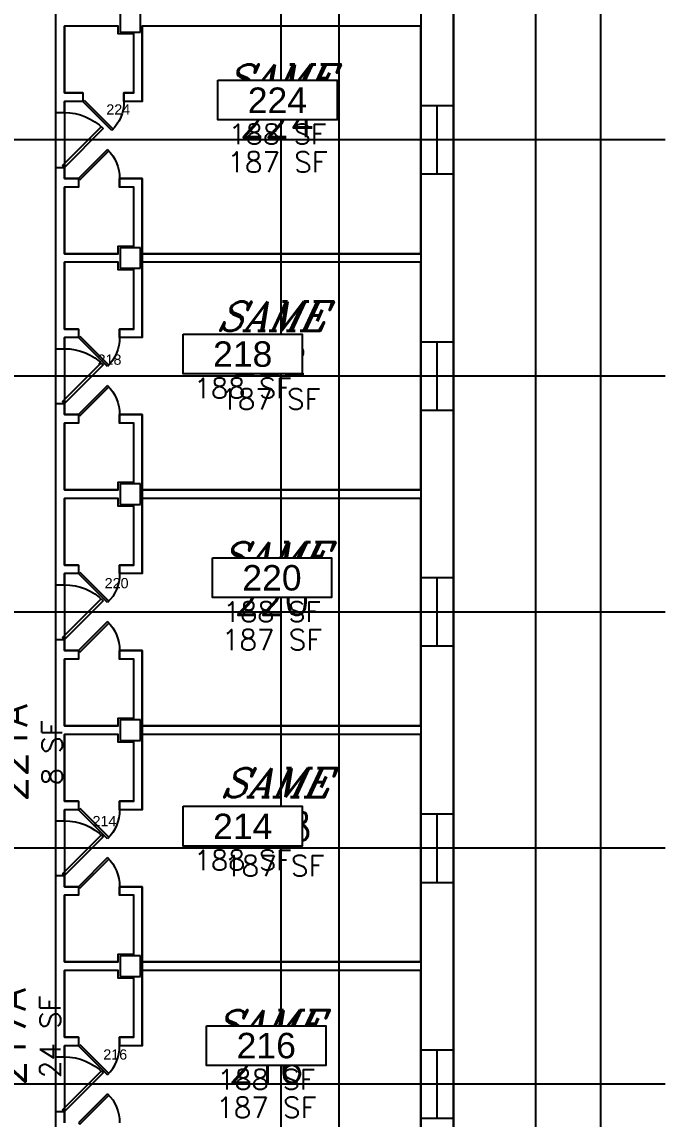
# Model space of a CAD drawing. Header units: inches. Extents: x 3065842 to 3066160, y 1245237 to 1245511.
# Drawn here: x 3065972.3 to 3066003.7, y 1245422.2 to 1245475.6 of the extents above; entities that cross this region are included whole.
import ezdxf
from ezdxf.enums import TextEntityAlignment as Align

# ---------------------------------------------------------------- set-up
doc = ezdxf.new("R2010")
doc.units = ezdxf.units.IN
doc.header["$MEASUREMENT"] = 0
doc.set_wipeout_variables(frame=1)
for name, color, linetype in [('A-ANNO-RMNO', 4, 'Continuous'), ('A-ANNO-RMNO-OLD', 4, 'Continuous'), ('A-ANNO-RMSF', 4, 'Continuous'), ('A-DOOR', 2, 'Continuous'), ('A-GLAZ', 2, 'Continuous'), ('A-SPAC-ANOT', 7, 'Continuous'), ('A-SPAC-GROS', 6, 'Continuous'), ('A-SPAC-PPLN-AREA', 3, 'Continuous'), ('A-SPAC-RMBX', 4, 'Continuous'), ('A-SPAC-RMDR', 7, 'Continuous'), ('A-SPAC-RMNO', 4, 'Continuous'), ('A-SPAC-RMTW', 4, 'Continuous'), ('A-SPAC-WPBX', 4, 'Continuous'), ('A-WALL', 7, 'Continuous'), ('S-COLS', 5, 'Continuous'), ('S-GRID', 1, 'Continuous')]:
    doc.layers.add(name, color=color, linetype=linetype)
doc.styles.add('FAI1', font='arial.ttf')
doc.styles.add('RMTAG-OLDNUM', font='complex.shx', dxfattribs={"oblique": 25, "height": 17})
doc.styles.add('RMTAG-RMNUM', font='simplex', dxfattribs={"height": 17})
doc.styles.add('RMTAG-SQFT', font='simplex', dxfattribs={"height": 12})
doc.styles.add('ROMANS', font='romans.shx')

# ---------------------------------------------------------------- blocks, each defined once
blk = doc.blocks.new('RMTAG3')
at = {"layer": 'A-ANNO-RMNO', "style": 'RMTAG-RMNUM'}
blk.add_attdef('ROOM#', text='', height=17, dxfattribs=at).set_placement((0, 0), align=Align.BOTTOM_CENTER)
at = {"layer": 'A-ANNO-RMNO-OLD', "style": 'RMTAG-OLDNUM', "oblique": 25}
blk.add_attdef('OLDROOM#', text='', height=17, dxfattribs=at).set_placement((0, 25.53), align=Align.BOTTOM_CENTER)
at = {"layer": 'A-ANNO-RMSF', "style": 'RMTAG-SQFT'}
blk.add_attdef('SQ-FT', text='', height=12, dxfattribs=at).set_placement((0, -19.01), align=Align.BOTTOM_CENTER)
blk = doc.blocks.new('AWI002')
blk.add_line((-0.5, -1), (0.5, -1))
blk = doc.blocks.new('ADO001')
for p, q in [((0.207106, 0.707105), (-0.499999, 0)), ((-0.465625, -0.034373), (0.240643, 0.671896)), ((-0.499999, 0), (-0.465625, -0.034373))]:
    blk.add_line(p, q)
blk.add_arc((-0.499999, 0), 0.999997, 0, 45)
blk = doc.blocks.new('ADO101')
for p, q in [((0.465624, -0.034373), (-0.240645, 0.671896)), ((-0.207108, 0.707105), (0.499997, 0)), ((0.499997, 0), (0.465624, -0.034373))]:
    blk.add_line(p, q)
blk.add_arc((0.499997, 0), 0.999997, 135, 180)
blk = doc.blocks.new('FMGRM1')
at = {"style": 'FAI1'}
for tag, p in [('DATA1', (0, -0.2836)), ('DATA2', (0, -0.443)), ('DATA3', (0, -0.6024)), ('DATA4', (0, -0.7618)), ('DATA5', (0, -0.9213))]:
    blk.add_attdef(tag, text='', height=0.1172, dxfattribs=at).set_placement(p, align=Align.CENTER)
at = {"layer": 'A-SPAC-RMDR', "style": 'FAI1'}
blk.add_attdef('RMDOOR', text='', height=0.08, dxfattribs=at).set_placement((0, 0.2569), align=Align.MIDDLE)
at = {"layer": 'A-SPAC-RMNO', "style": 'FAI1'}
blk.add_attdef('RMNUMB', text='', height=0.16, dxfattribs=at).set_placement((0, 0), align=Align.MIDDLE)
at = {"linetype": 'Continuous'}
blk.add_wipeout([(-0.375, -0.125), (0.375, -0.125), (0.375, 0.125), (-0.375, 0.125)], dxfattribs=at).dxf.layer = 'A-SPAC-WPBX'
at = {"layer": 'A-SPAC-RMBX', "linetype": 'Continuous'}
blk.add_lwpolyline([(-0.375, 0.125), (0.375, 0.125), (0.375, -0.125), (-0.375, -0.125)], close=True, dxfattribs=at)
blk = doc.blocks.new('S-340-02-DWG-BAS', base_point=(0, 0, -24))
at = {"layer": 'A-GLAZ'}
for p, q in [((1441, 2337.63), (1441, 2297.63)), ((1460, 2337.63), (1460, 2297.63)), ((1441, 2199.63), (1441, 2159.63)), ((1460, 2199.63), (1460, 2159.63)), ((1441, 2061.63), (1441, 2021.63)), ((1460, 2061.63), (1460, 2021.63)), ((1441, 1923.63), (1441, 1883.63)), ((1460, 1923.63), (1460, 1883.63)), ((1441, 1785.63), (1441, 1745.63)), ((1460, 1785.63), (1460, 1745.63))]:
    blk.add_line(p, q, dxfattribs=at)
at = {"layer": 'A-SPAC-PPLN-AREA'}
for points in [[(1177, 2612.63), (1172.5, 2612.63), (1172.5, 870.63), (1227.5, 870.63), (1227.5, 2612.63), (1223, 2612.63)], [(1441, 2384.13), (1278, 2384.13), (1278, 2340.13), (1267.25, 2340.13), (1267.25, 2345.13), (1273, 2345.13), (1273, 2379.63), (1264, 2379.63), (1264, 2384.13), (1232.5, 2384.13), (1232.5, 2345.13), (1243.25, 2345.13), (1243.25, 2340.13), (1232.5, 2340.13), (1232.5, 2295.13), (1240.75, 2295.13), (1240.75, 2290.13), (1232.5, 2290.13), (1232.5, 2251.13), (1264, 2251.13), (1264, 2255.63), (1273, 2255.63), (1273, 2290.13), (1264.75, 2290.13), (1264.75, 2295.13), (1278, 2295.13), (1278, 2251.13), (1441, 2251.13)], [(1441, 2246.13), (1278, 2246.13), (1278, 2202.13), (1264.75, 2202.13), (1264.75, 2207.13), (1273, 2207.13), (1273, 2241.63), (1264, 2241.63), (1264, 2246.13), (1232.5, 2246.13), (1232.5, 2207.13), (1240.75, 2207.13), (1240.75, 2202.13), (1232.5, 2202.13), (1232.5, 2157.13), (1240.75, 2157.13), (1240.75, 2152.13), (1232.5, 2152.13), (1232.5, 2113.13), (1264, 2113.13), (1264, 2117.63), (1273, 2117.63), (1273, 2152.13), (1264.75, 2152.13), (1264.75, 2157.13), (1278, 2157.13), (1278, 2113.13), (1441, 2113.13)], [(1441, 2108.13), (1278, 2108.13), (1278, 2064.13), (1264.75, 2064.13), (1264.75, 2069.13), (1273, 2069.13), (1273, 2103.63), (1264, 2103.63), (1264, 2108.13), (1232.5, 2108.13), (1232.5, 2069.13), (1240.75, 2069.13), (1240.75, 2064.13), (1232.5, 2064.13), (1232.5, 2019.13), (1240.75, 2019.13), (1240.75, 2014.13), (1232.5, 2014.13), (1232.5, 1975.13), (1264, 1975.13), (1264, 1979.63), (1273, 1979.63), (1273, 2014.13), (1264.75, 2014.13), (1264.75, 2019.13), (1278, 2019.13), (1278, 1975.13), (1441, 1975.13)], [(1441, 1970.13), (1278, 1970.13), (1278, 1926.13), (1264.75, 1926.13), (1264.75, 1931.13), (1273, 1931.13), (1273, 1965.63), (1264, 1965.63), (1264, 1970.13), (1232.5, 1970.13), (1232.5, 1931.13), (1240.75, 1931.13), (1240.75, 1926.13), (1232.5, 1926.13), (1232.5, 1881.13), (1240.75, 1881.13), (1240.75, 1876.13), (1232.5, 1876.13), (1232.5, 1837.13), (1264, 1837.13), (1264, 1841.63), (1273, 1841.63), (1273, 1876.13), (1264.75, 1876.13), (1264.75, 1881.13), (1278, 1881.13), (1278, 1837.13), (1441, 1837.13)]]:
    blk.add_lwpolyline(points, close=True, dxfattribs=at)
blk.add_lwpolyline([(1441, 1699.13), (1441, 1832.13), (1278, 1832.13), (1278, 1788.13), (1264.75, 1788.13), (1264.75, 1793.13), (1273, 1793.13), (1273, 1827.63), (1264, 1827.63), (1264, 1832.13), (1232.5, 1832.13), (1232.5, 1793.13), (1240.75, 1793.13), (1240.75, 1788.13), (1232.5, 1788.13), (1232.5, 1743.13)], dxfattribs=at)
at = {"layer": 'A-WALL'}
for p, q in [((1460, 2680.63), (1460, 773.63)), ((1441, 2661.44), (1441, 760.63)), ((1227.5, 2333.63), (1227.5, 2439.63)), ((1264, 2384.13), (1232.5, 2384.13)), ((1232.5, 2345.13), (1232.5, 2384.13)), ((1264, 2379.63), (1264, 2384.13)), ((1273, 2379.63), (1264, 2379.63)), ((1273, 2345.13), (1273, 2379.63)), ((1441, 2384.13), (1278, 2384.13)), ((1278, 2340.13), (1278, 2384.13)), ((1278, 2384.13), (1278, 2379.63)), ((1243.25, 2345.13), (1232.5, 2345.13)), ((1243.25, 2345.13), (1243.25, 2340.13)), ((1273, 2345.13), (1267.25, 2345.13)), ((1267.25, 2345.13), (1267.25, 2340.13)), ((1243.25, 2340.13), (1232.5, 2340.13)), ((1232.5, 2333.63), (1232.5, 2340.13)), ((1278, 2340.13), (1267.25, 2340.13)), ((1460, 2337.63), (1441, 2337.63)), ((1227.5, 2333.63), (1232.5, 2333.63)), ((1227.5, 2301.63), (1232.5, 2301.63)), ((1227.5, 2195.63), (1227.5, 2301.63)), ((1232.5, 2295.13), (1232.5, 2301.63)), ((1460, 2297.63), (1441, 2297.63)), ((1240.75, 2295.13), (1232.5, 2295.13)), ((1232.5, 2251.13), (1232.5, 2290.13)), ((1240.75, 2290.13), (1232.5, 2290.13)), ((1240.75, 2295.13), (1240.75, 2290.13)), ((1278, 2295.13), (1264.75, 2295.13)), ((1264.75, 2295.13), (1264.75, 2290.13)), ((1273, 2290.13), (1264.75, 2290.13)), ((1273, 2255.63), (1273, 2290.13)), ((1278, 2251.13), (1278, 2295.13)), ((1264, 2251.13), (1232.5, 2251.13)), ((1264, 2255.63), (1273, 2255.63)), ((1264, 2251.13), (1264, 2255.63)), ((1278, 2255.63), (1278, 2241.63)), ((1441, 2251.13), (1278, 2251.13)), ((1232.5, 2207.13), (1232.5, 2246.13)), ((1264, 2246.13), (1232.5, 2246.13)), ((1264, 2241.63), (1264, 2246.13)), ((1441, 2246.13), (1278, 2246.13)), ((1278, 2202.13), (1278, 2246.13)), ((1273, 2241.63), (1264, 2241.63)), ((1273, 2207.13), (1273, 2241.63)), ((1240.75, 2207.13), (1232.5, 2207.13)), ((1240.75, 2207.13), (1240.75, 2202.13)), ((1273, 2207.13), (1264.75, 2207.13)), ((1264.75, 2207.13), (1264.75, 2202.13)), ((1232.5, 2195.63), (1232.5, 2202.13)), ((1240.75, 2202.13), (1232.5, 2202.13)), ((1278, 2202.13), (1264.75, 2202.13)), ((1227.5, 2195.63), (1232.5, 2195.63)), ((1441, 2199.63), (1460, 2199.63)), ((1227.5, 2163.63), (1232.5, 2163.63)), ((1227.5, 2057.63), (1227.5, 2163.63)), ((1232.5, 2157.13), (1232.5, 2163.63)), ((1240.75, 2157.13), (1232.5, 2157.13)), ((1240.75, 2157.13), (1240.75, 2152.13)), ((1278, 2157.13), (1264.75, 2157.13)), ((1264.75, 2157.13), (1264.75, 2152.13)), ((1278, 2113.13), (1278, 2157.13)), ((1441, 2159.63), (1460, 2159.63)), ((1240.75, 2152.13), (1232.5, 2152.13)), ((1232.5, 2113.13), (1232.5, 2152.13)), ((1273, 2152.13), (1264.75, 2152.13)), ((1273, 2117.63), (1273, 2152.13)), ((1264, 2117.63), (1273, 2117.63)), ((1264, 2113.13), (1264, 2117.63)), ((1278, 2117.63), (1278, 2103.63)), ((1264, 2113.13), (1232.5, 2113.13)), ((1441, 2113.13), (1278, 2113.13)), ((1232.5, 2069.13), (1232.5, 2108.13)), ((1264, 2108.13), (1232.5, 2108.13)), ((1264, 2103.63), (1264, 2108.13)), ((1273, 2103.63), (1264, 2103.63)), ((1273, 2069.13), (1273, 2103.63)), ((1441, 2108.13), (1278, 2108.13)), ((1278, 2064.13), (1278, 2108.13)), ((1240.75, 2069.13), (1232.5, 2069.13)), ((1240.75, 2069.13), (1240.75, 2064.13)), ((1273, 2069.13), (1264.75, 2069.13)), ((1264.75, 2069.13), (1264.75, 2064.13)), ((1240.75, 2064.13), (1232.5, 2064.13)), ((1232.5, 2057.63), (1232.5, 2064.13)), ((1278, 2064.13), (1264.75, 2064.13)), ((1460, 2061.63), (1441, 2061.63)), ((1227.5, 2057.63), (1232.5, 2057.63)), ((1227.5, 2025.63), (1232.5, 2025.63)), ((1227.5, 1919.63), (1227.5, 2025.63)), ((1232.5, 2019.13), (1232.5, 2025.63)), ((1460, 2021.63), (1441, 2021.63)), ((1240.75, 2019.13), (1232.5, 2019.13)), ((1240.75, 2014.13), (1232.5, 2014.13)), ((1232.5, 1975.13), (1232.5, 2014.13)), ((1240.75, 2019.13), (1240.75, 2014.13)), ((1278, 2019.13), (1264.75, 2019.13)), ((1264.75, 2019.13), (1264.75, 2014.13)), ((1273, 2014.13), (1264.75, 2014.13)), ((1273, 1979.63), (1273, 2014.13)), ((1278, 1975.13), (1278, 2019.13)), ((1264, 1979.63), (1273, 1979.63)), ((1264, 1975.13), (1264, 1979.63)), ((1278, 1979.63), (1278, 1965.63)), ((1264, 1975.13), (1232.5, 1975.13)), ((1232.5, 1931.13), (1232.5, 1970.13)), ((1264, 1970.13), (1232.5, 1970.13)), ((1264, 1965.63), (1264, 1970.13)), ((1441, 1975.13), (1278, 1975.13)), ((1441, 1970.13), (1278, 1970.13)), ((1278, 1926.13), (1278, 1970.13)), ((1273, 1965.63), (1264, 1965.63)), ((1273, 1931.13), (1273, 1965.63)), ((1240.75, 1931.13), (1232.5, 1931.13)), ((1240.75, 1931.13), (1240.75, 1926.13)), ((1273, 1931.13), (1264.75, 1931.13)), ((1264.75, 1931.13), (1264.75, 1926.13)), ((1240.75, 1926.13), (1232.5, 1926.13)), ((1232.5, 1919.63), (1232.5, 1926.13)), ((1278, 1926.13), (1264.75, 1926.13)), ((1227.5, 1919.63), (1232.5, 1919.63)), ((1441, 1923.63), (1460, 1923.63)), ((1227.5, 1887.63), (1232.5, 1887.63)), ((1227.5, 1781.63), (1227.5, 1887.63)), ((1232.5, 1881.13), (1232.5, 1887.63)), ((1240.75, 1881.13), (1232.5, 1881.13)), ((1240.75, 1881.13), (1240.75, 1876.13)), ((1278, 1881.13), (1264.75, 1881.13)), ((1264.75, 1881.13), (1264.75, 1876.13)), ((1278, 1837.13), (1278, 1881.13)), ((1441, 1883.63), (1460, 1883.63)), ((1232.5, 1837.13), (1232.5, 1876.13)), ((1240.75, 1876.13), (1232.5, 1876.13)), ((1273, 1876.13), (1264.75, 1876.13)), ((1273, 1841.63), (1273, 1876.13)), ((1264, 1841.63), (1273, 1841.63)), ((1264, 1837.13), (1264, 1841.63)), ((1278, 1841.63), (1278, 1827.63)), ((1264, 1837.13), (1232.5, 1837.13)), ((1441, 1837.13), (1278, 1837.13)), ((1232.5, 1793.13), (1232.5, 1832.13)), ((1264, 1832.13), (1232.5, 1832.13)), ((1264, 1827.63), (1264, 1832.13)), ((1441, 1832.13), (1278, 1832.13)), ((1278, 1788.13), (1278, 1832.13)), ((1273, 1827.63), (1264, 1827.63)), ((1273, 1793.13), (1273, 1827.63)), ((1240.75, 1793.13), (1232.5, 1793.13)), ((1240.75, 1793.13), (1240.75, 1788.13)), ((1273, 1793.13), (1264.75, 1793.13)), ((1264.75, 1793.13), (1264.75, 1788.13)), ((1240.75, 1788.13), (1232.5, 1788.13)), ((1232.5, 1781.63), (1232.5, 1788.13)), ((1278, 1788.13), (1264.75, 1788.13)), ((1460, 1785.63), (1441, 1785.63)), ((1227.5, 1781.63), (1232.5, 1781.63)), ((1227.5, 1749.63), (1232.5, 1749.63)), ((1227.5, 1643.63), (1227.5, 1749.63)), ((1232.5, 1743.13), (1232.5, 1749.63)), ((1460, 1745.63), (1441, 1745.63))]:
    blk.add_line(p, q, dxfattribs=at)
at = {"layer": 'S-COLS'}
for p, q in [((1265, 2392.63), (1265, 2380.63)), ((1277, 2380.63), (1277, 2392.63)), ((1265, 2380.63), (1277, 2380.63)), ((1265, 2254.63), (1265, 2242.63)), ((1277, 2254.63), (1265, 2254.63)), ((1277, 2242.63), (1277, 2254.63)), ((1265, 2242.63), (1277, 2242.63)), ((1265, 2116.63), (1265, 2104.63)), ((1277, 2116.63), (1265, 2116.63)), ((1277, 2104.63), (1277, 2116.63)), ((1265, 2104.63), (1277, 2104.63)), ((1265, 1978.63), (1265, 1966.63)), ((1277, 1978.63), (1265, 1978.63)), ((1277, 1966.63), (1277, 1978.63)), ((1265, 1966.63), (1277, 1966.63)), ((1265, 1840.63), (1265, 1828.63)), ((1277, 1840.63), (1265, 1840.63)), ((1277, 1828.63), (1277, 1840.63)), ((1265, 1828.63), (1277, 1828.63))]:
    blk.add_line(p, q, dxfattribs=at)
at = {"layer": 'S-GRID'}
for p, q in [((1359, 2788.63), (1359, 313.23)), ((1393, 2788.63), (1393, 313.23)), ((1460, 2788.63), (1460, 313.23)), ((1508, 2788.63), (1508, 313.23)), ((1546, 2788.63), (1546, 313.23)), ((1583.82, 2317.63), (822.6, 2317.63)), ((1583.82, 2179.63), (822.6, 2179.63)), ((1583.82, 2041.63), (822.6, 2041.63)), ((1583.82, 1903.63), (822.6, 1903.63)), ((1583.82, 1765.63), (822.6, 1765.63))]:
    blk.add_line(p, q, dxfattribs=at)
at = {"layer": 'A-ANNO-RMNO'}
for p, values in [((1357.07, 2314.13), {'OLDROOM#': 'SAME', 'ROOM#': '224', 'SQ-FT': '187 SF'}), ((1352.9, 2175.49), {'OLDROOM#': 'SAME', 'ROOM#': '222', 'SQ-FT': '187 SF'}), ((1353.87, 2034.85), {'OLDROOM#': 'SAME', 'ROOM#': '220', 'SQ-FT': '187 SF'}), ((1355.18, 1902.78), {'OLDROOM#': 'SAME', 'ROOM#': '218', 'SQ-FT': '187 SF'}), ((1350.54, 1761.41), {'OLDROOM#': 'SAME', 'ROOM#': '216', 'SQ-FT': '187 SF'})]:
    blk.add_blockref('RMTAG3', p, dxfattribs=at).add_auto_attribs(values)
at = {"layer": 'A-ANNO-RMNO', "rotation": 90}
for p, values in [((1215.81, 1959.37), {'OLDROOM#': 'SAME', 'ROOM#': '221A', 'SQ-FT': '8 SF'}), ((1214.71, 1793.35), {'OLDROOM#': 'SAME', 'ROOM#': '217A', 'SQ-FT': '24 SF'})]:
    blk.add_blockref('RMTAG3', p, dxfattribs=at).add_auto_attribs(values)
at = {"layer": 'A-DOOR', "zscale": 80}
for name, p, xscale, yscale, rotation in [('ADO001', (1255.25, 2340.13), -24, 24, 180), ('ADO001', (1232.5, 2317.63), -32, 32, 270), ('ADO001', (1252.75, 2202.13), -24, 24, 180), ('ADO001', (1232.5, 2179.63), -32, 32, 270), ('ADO001', (1252.75, 2064.13), -24, 24, 180), ('ADO001', (1232.5, 2041.63), -32, 32, 270), ('ADO001', (1252.75, 1926.13), -24, 24, 180), ('ADO001', (1232.5, 1903.63), -32, 32, 270), ('ADO101', (1252.75, 1788.13), 24, 24, 180), ('ADO001', (1232.5, 1765.63), -32, 32, 270)]:
    blk.add_blockref(name, p, dxfattribs=dict(at, xscale=xscale, yscale=yscale, rotation=rotation))
at = {"layer": 'A-DOOR', "xscale": -24, "yscale": 24, "zscale": 80}
for p in [(1252.75, 2295.13), (1252.75, 2157.13), (1252.75, 2019.13), (1252.75, 1881.13), (1252.75, 1743.13)]:
    blk.add_blockref('ADO101', p, dxfattribs=at)
at = {"layer": 'A-GLAZ', "xscale": -40, "yscale": 9.501261, "zscale": 36, "rotation": 270}
for p in [(1460, 2317.63), (1460, 2179.63), (1460, 2041.63), (1460, 1903.63), (1460, 1765.63)]:
    blk.add_blockref('AWI002', p, dxfattribs=at)
at = {"layer": 'A-SPAC-RMTW'}
ref = blk.add_blockref('FMGRM1', (1357.07, 2340.98), dxfattribs=dict(at, xscale=93, yscale=93, zscale=93))
ref.add_attrib('RMNUMB', '224', dxfattribs={"layer": 'A-SPAC-RMNO', "height": 14.88, "style": 'FAI1'}).set_placement((1357.07, 2340.98), align=Align.MIDDLE)
ref.add_attrib('RMDOOR', '224', dxfattribs={"layer": 'A-SPAC-RMDR', "height": 5.995, "style": 'FAI1'}).set_placement((1263.96, 2335.52), align=Align.MIDDLE)
ref = blk.add_blockref('FMGRM1', (1336.75, 2192.48), dxfattribs=dict(at, xscale=93, yscale=93, zscale=93))
ref.add_attrib('RMNUMB', '218', dxfattribs={"layer": 'A-SPAC-RMNO', "height": 14.88, "style": 'FAI1'}).set_placement((1336.75, 2192.48), align=Align.MIDDLE)
ref.add_attrib('RMDOOR', '218', dxfattribs={"layer": 'A-SPAC-RMDR', "height": 5.995, "style": 'FAI1'}).set_placement((1258.86, 2189.23), align=Align.MIDDLE)
ref = blk.add_blockref('FMGRM1', (1353.87, 2061.71), dxfattribs=dict(at, xscale=93, yscale=93, zscale=93))
ref.add_attrib('RMNUMB', '220', dxfattribs={"layer": 'A-SPAC-RMNO', "height": 14.88, "style": 'FAI1'}).set_placement((1353.87, 2061.71), align=Align.MIDDLE)
ref.add_attrib('RMDOOR', '220', dxfattribs={"layer": 'A-SPAC-RMDR', "height": 5.995, "style": 'FAI1'}).set_placement((1263, 2058.57), align=Align.MIDDLE)
ref = blk.add_blockref('FMGRM1', (1336.75, 1916.48), dxfattribs=dict(at, xscale=93, yscale=93, zscale=93))
ref.add_attrib('RMNUMB', '214', dxfattribs={"layer": 'A-SPAC-RMNO', "height": 14.88, "style": 'FAI1'}).set_placement((1336.75, 1916.48), align=Align.MIDDLE)
ref.add_attrib('RMDOOR', '214', dxfattribs={"layer": 'A-SPAC-RMDR', "height": 5.995, "style": 'FAI1'}).set_placement((1255.9, 1919.51), align=Align.MIDDLE)
ref = blk.add_blockref('FMGRM1', (1350.54, 1788.26), dxfattribs=dict(at, xscale=93, yscale=93, zscale=93))
ref.add_attrib('RMNUMB', '216', dxfattribs={"layer": 'A-SPAC-RMNO', "height": 14.88, "style": 'FAI1'}).set_placement((1350.54, 1788.26), align=Align.MIDDLE)
ref.add_attrib('RMDOOR', '216', dxfattribs={"layer": 'A-SPAC-RMDR', "height": 5.995, "style": 'FAI1'}).set_placement((1262.18, 1783.05), align=Align.MIDDLE)
at = {"layer": 'A-SPAC-GROS'}
blk.add_lwpolyline([(1302, 403.63), (1302, 743.63), (1460, 743.63), (1460, 2680.63), (1359, 2680.63), (1359, 2788.63), (1085, 2788.63), (1085, 2680.63), (940, 2680.63), (940, 851.63), (1098, 851.63), (1098, 403.63)], close=True, dxfattribs=at)
at = {"layer": 'A-SPAC-ANOT', "style": 'ROMANS'}
for p in [(1357.07, 2315.27), (1336.75, 2166.77), (1353.87, 2036), (1336.75, 1890.77), (1350.54, 1762.55)]:
    blk.add_text('188 SF', height=11.688, dxfattribs=at).set_placement(p, align=Align.CENTER)

msp = doc.modelspace()

# ---------------------------------------------------------------- block references
at = {"layer": 'Defpoints', "xscale": 0.08333333333333333, "yscale": 0.08333333333333333, "zscale": 0.08333333333333333}
msp.add_blockref('S-340-02-DWG-BAS', (3065871.685, 1245276.711, -2), dxfattribs=at)

doc.saveas('drawing.dxf')
